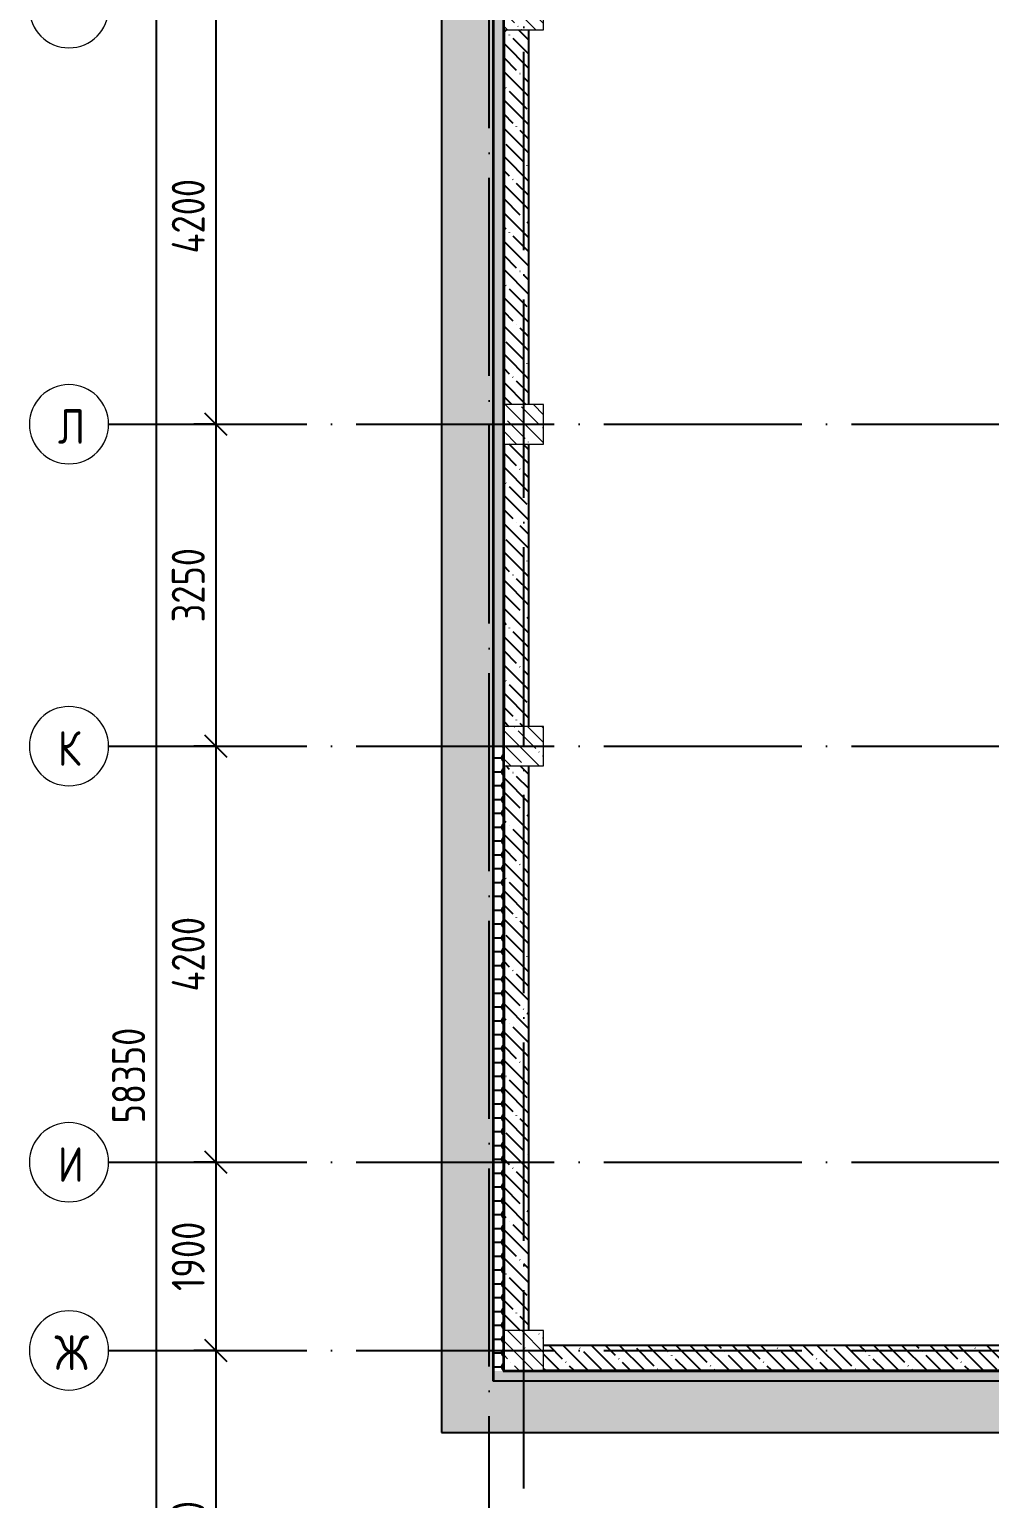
# Model space of a CAD drawing. Header units: millimetres. Extents: x -68946 to 690821, y -552984 to 293768.
# Drawn here: x 75505 to 85201, y 139815 to 154647 of the extents above; entities that cross this region are included whole.
import ezdxf

# ---------------------------------------------------------------- set-up
doc = ezdxf.new("R2010")
doc.units = ezdxf.units.MM
doc.linetypes.add('ADSK_Линия сетки', pattern=[2500, 2000, -250, 0, -250])
doc.layers.get('Defpoints').update_dxf_attribs({"color": 250})
for name, color, linetype, lineweight in [('A-ANNO-DIMS', 250, 'Continuous', 9), ('A-DETL-2', 250, 'Continuous', 5), ('A-DETL-GENF-1', 250, 'Continuous', 5), ('A-WALL', 250, 'Continuous', 9), ('A-WALL-1', 250, 'Continuous', 50), ('A-WALL-2', 250, 'Continuous', 5), ('A-WALL-3', 250, 'Continuous', 13), ('I-WALL-1', 250, 'Continuous', 5), ('S-COLS-1', 250, 'Continuous', 5), ('S-COLS-2', 250, 'Continuous', 5), ('Оси', 250, 'Continuous', 9), ('Оси-1', 250, 'ADSK_Линия сетки', 9)]:
    doc.layers.add(name, color=color, linetype=linetype, lineweight=lineweight)
doc.styles.add('GOST Common', font='', dxfattribs={"width": 0.9, "height": 350})
doc.styles.get("Standard").update_dxf_attribs({"font": 'ГОСТ тип А.ttf'})
doc.styles.get('GOST Common').set_extended_font_data('GOST Common')
doc.dimstyles.new('А3', dxfattribs={"dimtxt": 333, "dimasz": 222, "dimexe": 222, "dimexo": 111, "dimgap": 111, "dimtad": 1, "dimtoh": 1, "dimdec": 0, "dimrnd": 0.0015, "dimzin": 0, "dimdsep": 46, "dimtxsty": 'Standard', "dimblk": 'OBLIQUE', "dimcen": 0, "dimclrd": 7, "dimclre": 7, "dimclrt": 7, "dimadec": 0, "dimazin": 0, "dimtfac": 1, "dimtdec": 0, "dimtofl": 0, "dimtmove": 0, "dimatfit": 3, "dimfxl": 1, "dimtolj": 1, "dimtzin": 0, "dimarcsym": 0})
pattern_1 = [(135, (10997.54, 114885.93), (-142.5612, -142.5612), []), (135, (11140.1, 114885.93), (-142.5612, -142.5612), [252.016, -50.403, 3.353, -47.05])]
pattern_2 = [(0, (10997.54, 114885.926), (120.968, 69.841), [80.645, -161.29]), (120, (10997.54, 114885.926), (-120.96808, 69.84086), [80.645, -161.29]), (60, (10997.54, 114885.926), (-8e-05, 139.68186), [0, -161.29, 80.645, 0])]

# ---------------------------------------------------------------- blocks, each defined once
blk = doc.blocks.new('BSC_Колонна _Прямоугольная - 400x400-V24-АР1_Кладочный план подвала_ Блок 2_ 3')
at = {"layer": 'S-COLS-2'}
h = blk.add_hatch(dxfattribs=at)
h.set_pattern_fill('FP_36', color=256, style=0, pattern_type=2)
h.set_pattern_definition([(135, (-69500, -32524.97), (-142.5612, -142.5612), []), (135, (-69357.44, -32524.97), (-142.5612, -142.5612), [252.016, -50.403, 3.353, -47.05])])
h.paths.add_polyline_path([(-200, -200), (200, -200), (200, 200), (-200, 200)])
at = {"layer": 'S-COLS-1'}
for p, q in [((200, 200), (-200, 200)), ((-200, 200), (-200, -200)), ((200, -200), (200, 200)), ((-200, -200), (200, -200))]:
    blk.add_line(p, q, dxfattribs=at)
blk = doc.blocks.new('BSC_Колонна _Прямоугольная - 400x400-V25-АР1_Кладочный план подвала_ Блок 2_ 3')
at = {"layer": 'S-COLS-2'}
h = blk.add_hatch(dxfattribs=at)
h.set_pattern_fill('FP_37', color=256, style=0, pattern_type=2)
h.set_pattern_definition([(135, (-69500, -35775), (-142.5612, -142.5612), []), (135, (-69357.44, -35775), (-142.5612, -142.5612), [252.016, -50.403, 3.353, -47.05])])
h.paths.add_polyline_path([(-200, -200), (200, -200), (200, 200), (-200, 200)])
at = {"layer": 'S-COLS-1'}
for p, q in [((200, 200), (-200, 200)), ((-200, 200), (-200, -200)), ((200, -200), (200, 200)), ((-200, -200), (200, -200))]:
    blk.add_line(p, q, dxfattribs=at)
blk = doc.blocks.new('BSC_Колонна _Прямоугольная - 400x400-V29-АР1_Кладочный план подвала_ Блок 2_ 3')
at = {"layer": 'S-COLS-2'}
h = blk.add_hatch(dxfattribs=at)
h.set_pattern_fill('FP_41', color=256, style=0, pattern_type=2)
h.set_pattern_definition([(135, (-69500, -39955), (-142.5619, -142.5619), []), (135, (-69357.44, -39955), (-142.5619, -142.5619), [252.016, -50.403, 3.353, -47.05])])
h.paths.add_polyline_path([(-200, -200), (200, -200), (200, 200), (-200, 200)])
at = {"layer": 'S-COLS-1'}
for p, q in [((200, 200), (-200, 200)), ((-200, 200), (-200, -200)), ((200, -200), (200, 200)), ((-200, -200), (200, -200))]:
    blk.add_line(p, q, dxfattribs=at)
blk = doc.blocks.new('BSC_Колонна _Прямоугольная - 400x400-V40-АР1_Кладочный план подвала_ Блок 2_ 3')
at = {"layer": 'S-COLS-2'}
h = blk.add_hatch(dxfattribs=at)
h.set_pattern_fill('FP_52', color=256, style=0, pattern_type=2)
h.set_pattern_definition([(135, (-69500, -26425), (-142.5612, -142.5612), []), (135, (-69357.44, -26425), (-142.5612, -142.5612), [252.016, -50.403, 3.353, -47.05])])
h.paths.add_polyline_path([(-200, -200), (200, -200), (200, 200), (-200, 200)])
at = {"layer": 'S-COLS-1'}
for p, q in [((200, 200), (-200, 200)), ((-200, 200), (-200, -200)), ((200, -200), (200, 200)), ((-200, -200), (200, -200))]:
    blk.add_line(p, q, dxfattribs=at)
blk = doc.blocks.new('Ось сетки - Круг_Ø8 мм-39983606-АР1_Кладочный план подвала_ Блок 2_ 3')
at = {"layer": 'Оси'}
for start, end in [(360, 180), (180, 360)]:
    blk.add_arc((0, 0), 4, start, end, dxfattribs=at)
blk = doc.blocks.new('_Oblique')
at = {"color": 0, "linetype": 'ByBlock', "lineweight": -2}
blk.add_line((-0.5, -0.5), (0.5, 0.5), dxfattribs=at)
blk = doc.blocks.new('*D5222')
at = {"layer": 'A-ANNO-DIMS', "color": 7, "lineweight": -2, "transparency": 16777216}
for p, q in [((77376, 154861), (77165, 154861)), ((77387, 154861), (77387, 150661)), ((77376, 150661), (77165, 150661))]:
    blk.add_line(p, q, dxfattribs=at)
at = {"layer": 'Defpoints', "color": 0, "lineweight": 30, "transparency": 16777216}
for p in [(77487, 154861), (77387, 150661), (77487, 150661)]:
    blk.add_point(p, dxfattribs=at)
at = {"layer": 'A-ANNO-DIMS', "color": 7, "lineweight": -2, "transparency": 16777216, "xscale": 222, "yscale": 222, "zscale": 222}
for p, rotation in [((77387, 154861), 90), ((77387, 150661), 270)]:
    blk.add_blockref('_Oblique', p, dxfattribs=dict(at, rotation=rotation))
at = {"layer": 'A-ANNO-DIMS', "color": 7, "lineweight": -2, "transparency": 16777216, "insert": (77109, 152761), "char_height": 333, "width": 2.57, "attachment_point": 5, "rotation": 90}
blk.add_mtext('\\A1;4200', dxfattribs=at)
blk = doc.blocks.new('*D5223')
at = {"layer": 'A-ANNO-DIMS', "color": 7, "lineweight": -2, "transparency": 16777216}
for p, q in [((77376, 150661), (77165, 150661)), ((77387, 150661), (77387, 147411)), ((77376, 147411), (77165, 147411))]:
    blk.add_line(p, q, dxfattribs=at)
at = {"layer": 'Defpoints', "color": 0, "lineweight": 30, "transparency": 16777216}
for p in [(77487, 150661), (77387, 147411), (77487, 147411)]:
    blk.add_point(p, dxfattribs=at)
at = {"layer": 'A-ANNO-DIMS', "color": 7, "lineweight": -2, "transparency": 16777216, "xscale": 222, "yscale": 222, "zscale": 222}
for p, rotation in [((77387, 150661), 90), ((77387, 147411), 270)]:
    blk.add_blockref('_Oblique', p, dxfattribs=dict(at, rotation=rotation))
at = {"layer": 'A-ANNO-DIMS', "color": 7, "lineweight": -2, "transparency": 16777216, "insert": (77109, 149036), "char_height": 333, "width": 2.48, "attachment_point": 5, "rotation": 90}
blk.add_mtext('\\A1;3250', dxfattribs=at)
blk = doc.blocks.new('*D5224')
at = {"layer": 'A-ANNO-DIMS', "color": 7, "lineweight": -2, "transparency": 16777216}
for p, q in [((77376, 147411), (77165, 147411)), ((77387, 147411), (77387, 143211)), ((77376, 143211), (77165, 143211))]:
    blk.add_line(p, q, dxfattribs=at)
at = {"layer": 'Defpoints', "color": 0, "lineweight": 30, "transparency": 16777216}
for p in [(77487, 147411), (77387, 143211), (77487, 143211)]:
    blk.add_point(p, dxfattribs=at)
at = {"layer": 'A-ANNO-DIMS', "color": 7, "lineweight": -2, "transparency": 16777216, "xscale": 222, "yscale": 222, "zscale": 222}
for p, rotation in [((77387, 147411), 90), ((77387, 143211), 270)]:
    blk.add_blockref('_Oblique', p, dxfattribs=dict(at, rotation=rotation))
at = {"layer": 'A-ANNO-DIMS', "color": 7, "lineweight": -2, "transparency": 16777216, "insert": (77109, 145311), "char_height": 333, "width": 2.57, "attachment_point": 5, "rotation": 90}
blk.add_mtext('\\A1;4200', dxfattribs=at)
blk = doc.blocks.new('*D5225')
at = {"layer": 'A-ANNO-DIMS', "color": 7, "lineweight": -2, "transparency": 16777216}
for p, q in [((77376, 143211), (77165, 143211)), ((77387, 143211), (77387, 141311)), ((77376, 141311), (77165, 141311))]:
    blk.add_line(p, q, dxfattribs=at)
at = {"layer": 'Defpoints', "color": 0, "lineweight": 30, "transparency": 16777216}
for p in [(77487, 143211), (77387, 141311), (77487, 141311)]:
    blk.add_point(p, dxfattribs=at)
at = {"layer": 'A-ANNO-DIMS', "color": 7, "lineweight": -2, "transparency": 16777216, "xscale": 222, "yscale": 222, "zscale": 222}
for p, rotation in [((77387, 143211), 90), ((77387, 141311), 270)]:
    blk.add_blockref('_Oblique', p, dxfattribs=dict(at, rotation=rotation))
at = {"layer": 'A-ANNO-DIMS', "color": 7, "lineweight": -2, "transparency": 16777216, "insert": (77109, 142261), "char_height": 333, "width": 2.3, "attachment_point": 5, "rotation": 90}
blk.add_mtext('\\A1;1900', dxfattribs=at)
blk = doc.blocks.new('*D5226')
at = {"layer": 'A-ANNO-DIMS', "color": 7, "lineweight": -2, "transparency": 16777216}
for p, q in [((77376, 141311), (77165, 141311)), ((77387, 141311), (77387, 137511)), ((77376, 137511), (77165, 137511))]:
    blk.add_line(p, q, dxfattribs=at)
at = {"layer": 'Defpoints', "color": 0, "lineweight": 30, "transparency": 16777216}
for p in [(77487, 141311), (77387, 137511), (77487, 137511)]:
    blk.add_point(p, dxfattribs=at)
at = {"layer": 'A-ANNO-DIMS', "color": 7, "lineweight": -2, "transparency": 16777216, "xscale": 222, "yscale": 222, "zscale": 222}
for p, rotation in [((77387, 141311), 90), ((77387, 137511), 270)]:
    blk.add_blockref('_Oblique', p, dxfattribs=dict(at, rotation=rotation))
at = {"layer": 'A-ANNO-DIMS', "color": 7, "lineweight": -2, "transparency": 16777216, "insert": (77109, 139411), "char_height": 333, "width": 2.48, "attachment_point": 5, "rotation": 90}
blk.add_mtext('\\A1;3800', dxfattribs=at)
blk = doc.blocks.new('*D5164')
at = {"layer": 'A-ANNO-DIMS', "color": 7, "lineweight": -2, "transparency": 16777216}
for p, q in [((76773, 173261), (76562, 173261)), ((76784, 173261), (76784, 114911)), ((76773, 114911), (76562, 114911))]:
    blk.add_line(p, q, dxfattribs=at)
at = {"layer": 'Defpoints', "color": 0, "lineweight": 30, "transparency": 16777216}
for p in [(76884, 173261), (76784, 114911), (76884, 114911)]:
    blk.add_point(p, dxfattribs=at)
at = {"layer": 'A-ANNO-DIMS', "color": 7, "lineweight": -2, "transparency": 16777216, "xscale": 222, "yscale": 222, "zscale": 222}
for p, rotation in [((76784, 173261), 90), ((76784, 114911), 270)]:
    blk.add_blockref('_Oblique', p, dxfattribs=dict(at, rotation=rotation))
at = {"layer": 'A-ANNO-DIMS', "color": 7, "lineweight": -2, "transparency": 16777216, "insert": (76507, 144086), "char_height": 333, "width": 3.1, "attachment_point": 5, "rotation": 90}
blk.add_mtext('\\A1;58350', dxfattribs=at)

msp = doc.modelspace()

# ---------------------------------------------------------------- hatches: boundary and pattern name
at = {"layer": 'A-DETL-GENF-1', "lineweight": -2}
h = msp.add_hatch(dxfattribs=at)
h.set_pattern_fill('FP_124', color=256, style=0, pattern_type=2)
h.set_pattern_definition([(135, (11421.8, 114885.93), (-424.26407, 3e-14), [600, 0, 0, 0]), (45, (10997.54, 114885.93), (-424.26407, 0), [600, 0, 0, 0]), (45, (10997.54, 115098.06), (-424.26407, 0), [150, -450]), (135, (11315.74, 115204.12), (-424.26407, 3e-14), [150, -450]), (45, (11315.74, 114992), (-424.26407, 0), [150, -450]), (135, (11209.67, 114885.93), (-424.26407, 3e-14), [150, -450])])
h.paths.add_polyline_path([(164577.5167, 114080.9267), (164577.5167, 174490.9262), (146867.5374, 174490.9262), (146867.5253, 174090.9262), (132367.5473, 174090.9262), (132367.5473, 172390.9267), (129627.538, 172390.9267), (129627.538, 174090.9262), (120727.5383, 174090.9262), (120727.5383, 174490.9262), (87962.538, 174490.9262), (87962.538, 174090.9267), (84292.5374, 174090.9267), (84292.5374, 171140.9262), (81177.5374, 171140.9262), (81177.5374, 174090.9267), (78864.3215, 174090.9267), (78864.3215, 173570.9267), (80657.5374, 173570.9267), (80657.5374, 170620.9262), (84812.5374, 170620.9262), (84812.5374, 173570.9267), (88482.538, 173570.9267), (88482.538, 173970.9262), (120207.5383, 173970.9262), (120207.5383, 173570.9262), (129107.538, 173570.9262), (129107.538, 171870.9267), (132887.5473, 171870.9267), (132887.5473, 173570.9262), (147387.5374, 173570.9262), (147387.5374, 173970.9262), (164057.5167, 173970.9262), (164057.5167, 114600.9267), (147387.5977, 114600.9267), (147387.5977, 127320.9262), (136557.5374, 127320.9262), (136557.5374, 124800.9267), (124737.538, 124800.9267), (124737.538, 133800.9262), (115587.538, 133800.9262), (115587.538, 141000.9267), (80187.5374, 141000.9267), (80187.5374, 158100.9262), (78864.3215, 158100.9262), (78864.3215, 157580.9262), (79667.5374, 157580.9262), (79667.5374, 140480.9267), (115067.538, 140480.9267), (115067.538, 133280.9262), (124217.538, 133280.9262), (124217.538, 124280.9267), (137077.5374, 124280.9267), (137077.5374, 126800.9262), (146867.5977, 126800.9262), (146867.5977, 114080.9267), (159660.2072, 114080.9267)])
at = {"layer": 'A-WALL', "lineweight": -2}
for points in [[(80289.5374, 147405.9256), (80297.5374, 147405.9256), (80297.5374, 158202.9262), (80289.5374, 158202.9262), (80289.5374, 151279.9155)], [(80289.5374, 141110.9267), (80297.5374, 141110.9267), (80297.5374, 147405.9256), (80289.5374, 147405.9256), (80289.5374, 141510.9262)], [(115589.538, 141102.9267), (115689.538, 141102.9267), (115689.538, 141110.9267), (80289.5374, 141110.9262), (80289.5374, 141102.9267), (115587.538, 141102.9267)]]:
    msp.add_hatch(color=256, dxfattribs=at).paths.add_polyline_path(points)
at = {"layer": 'A-WALL-2', "lineweight": -2}
h = msp.add_hatch(dxfattribs=at)
h.set_pattern_fill('FP_3', color=256, style=0, pattern_type=2)
h.set_pattern_definition(pattern_2)
h.paths.add_polyline_path([(80289.5374, 147405.9256), (80289.5374, 158102.9262), (80189.5374, 158102.9262), (80189.5374, 147405.9256)])
h = msp.add_hatch(dxfattribs=at)
h.set_pattern_fill('FP_3', color=256, style=0, pattern_type=2)
h.set_pattern_definition(pattern_2)
h.paths.add_polyline_path([(80187.5374, 141102.9267), (80289.5374, 141102.9267), (80289.5374, 147405.9256), (80189.5374, 147405.9256), (80189.5374, 141110.9267), (80187.5374, 141110.9267)])
h = msp.add_hatch(dxfattribs=at)
h.set_pattern_fill('FP_3', color=256, style=0, pattern_type=2)
h.set_pattern_definition(pattern_2)
h.paths.add_polyline_path([(115589.538, 141002.9267), (115589.538, 141102.9267), (80189.5374, 141102.9267), (80189.5374, 141002.9267), (115587.538, 141002.9267)])
at = {"layer": 'I-WALL-1', "lineweight": -2}
h = msp.add_hatch(dxfattribs=at)
h.set_pattern_fill('FP_1', color=256, style=0, pattern_type=2)
h.set_pattern_definition(pattern_1)
h.paths.add_polyline_path([(80547.5374, 150860.9262), (80547.5374, 154640.9267), (80297.5374, 154640.9267), (80297.5374, 150860.9262)])
h = msp.add_hatch(dxfattribs=at)
h.set_pattern_fill('FP_1', color=256, style=0, pattern_type=2)
h.set_pattern_definition(pattern_1)
h.paths.add_polyline_path([(80547.5374, 147610.8934), (80547.5374, 150460.9262), (80297.5374, 150460.9262), (80297.5374, 147610.8934)])
h = msp.add_hatch(dxfattribs=at)
h.set_pattern_fill('FP_1', color=256, style=0, pattern_type=2)
h.set_pattern_definition(pattern_1)
h.paths.add_polyline_path([(80547.5374, 141510.9262), (80547.5374, 147210.8934), (80297.5374, 147210.8934), (80297.5374, 141510.9262)])
h = msp.add_hatch(dxfattribs=at)
h.set_pattern_fill('FP_1', color=256, style=0, pattern_type=2)
h.set_pattern_definition(pattern_1)
h.paths.add_polyline_path([(85597.5374, 141110.9267), (85597.5374, 141360.9267), (80697.5374, 141360.9267), (80697.5374, 141110.9267)])

# ---------------------------------------------------------------- linework, layer by layer
at = {"layer": 'A-DETL-2', "lineweight": -2}
for p, q in [((80187.5374, 141000.9267), (80187.5374, 158100.9262)), ((79667.5374, 157580.9262), (79667.5374, 140480.9267)), ((115587.538, 141000.9267), (80187.5374, 141000.9267)), ((79667.5374, 140480.9267), (115067.538, 140480.9267))]:
    msp.add_line(p, q, dxfattribs=at)
at = {"layer": 'A-WALL-1', "lineweight": -2}
for p, q in [((80297.5374, 154640.9267), (80297.5374, 150860.9262)), ((80547.5374, 150860.9262), (80547.5374, 154640.9267)), ((80297.5374, 150460.9262), (80297.5374, 147610.8934)), ((80547.5374, 147610.8934), (80547.5374, 150460.9262)), ((80297.5374, 147210.8934), (80297.5374, 141510.9262)), ((80547.5374, 141510.9262), (80547.5374, 147210.8934)), ((85597.5374, 141360.9267), (80697.5374, 141360.9267)), ((80697.5374, 141110.9267), (85597.5374, 141110.9267))]:
    msp.add_line(p, q, dxfattribs=at)
at = {"layer": 'A-WALL-2', "lineweight": -2}
for p, q in [((80189.5374, 158102.9262), (80189.5374, 141000.9267)), ((80189.5374, 141102.9267), (80187.5374, 141102.9267)), ((80187.5374, 141002.9267), (115589.538, 141002.9267))]:
    msp.add_line(p, q, dxfattribs=at)
at = {"layer": 'A-WALL-3', "lineweight": -2}
for p, q in [((80289.5374, 158202.9262), (80289.5374, 141102.9267)), ((80289.5374, 141102.9267), (115689.538, 141102.9267))]:
    msp.add_line(p, q, dxfattribs=at)
at = {"layer": 'Оси-1', "lineweight": -2}
for p, q in [((80147.5374, 111147.0862), (80147.5374, 176087.9307)), ((80497.5374, 112417.0862), (80497.5374, 174817.9307)), ((76304.6994, 150660.9262), (165452.1084, 150660.9262)), ((76304.6994, 147410.9266), (166722.1084, 147410.9266)), ((76304.6994, 143210.9266), (166722.1084, 143210.9266)), ((76304.6994, 141310.9262), (165452.1084, 141310.9262))]:
    msp.add_line(p, q, dxfattribs=at)

# ---------------------------------------------------------------- block references
at = {"layer": 'S-COLS-1', "lineweight": -2}
for name, p in [('BSC_Колонна _Прямоугольная - 400x400-V29-АР1_Кладочный план подвала_ Блок 2_ 3', (80497.5374, 154840.9267)), ('BSC_Колонна _Прямоугольная - 400x400-V25-АР1_Кладочный план подвала_ Блок 2_ 3', (80497.5374, 150660.9262)), ('BSC_Колонна _Прямоугольная - 400x400-V24-АР1_Кладочный план подвала_ Блок 2_ 3', (80497.5374, 147410.8934)), ('BSC_Колонна _Прямоугольная - 400x400-V40-АР1_Кладочный план подвала_ Блок 2_ 3', (80497.5374, 141310.9262))]:
    msp.add_blockref(name, p, dxfattribs=at)
at = {"layer": 'Оси', "lineweight": -2, "xscale": 99.99999999999993, "yscale": 99.99999999999993, "zscale": 99.99999999999993, "rotation": 269.9999999999994}
for p in [(75904.6994, 154860.9262), (75904.6994, 150660.9262), (75904.6994, 147410.9266), (75904.6994, 143210.9266), (75904.6994, 141310.9262)]:
    msp.add_blockref('Ось сетки - Круг_Ø8 мм-39983606-АР1_Кладочный план подвала_ Блок 2_ 3', p, dxfattribs=at)

# ---------------------------------------------------------------- texts
at = {"layer": 'Оси', "lineweight": -2, "char_height": 350, "attachment_point": 1, "style": 'GOST Common'}
for s, insert, width in [('\\fGOST Common|b0|i0|c204|p34|;\\W.9;Л', (75794.0766, 150813.5131), 303.037875), ('\\fGOST Common|b0|i0|c204|p34|;\\W.9;К', (75791.3766, 147563.5135), 310.253062), ('\\fGOST Common|b0|i0|c204|p34|;\\W.9;И', (75791.3766, 143363.5135), 310.253062), ('\\fGOST Common|b0|i0|c204|p34|;\\W.9;Ж', (75758.5266, 141463.5131), 389.620125)]:
    msp.add_mtext(s, dxfattribs=dict(at, insert=insert, width=width))

# ---------------------------------------------------------------- dimensions: what is measured, and where the dimension line sits
at = {"layer": 'A-ANNO-DIMS', "lineweight": -2}
for base, p1, p2, picture, middle in [((76784.2803, 114910.9262), (76884.2652, 173260.9262), (76884.2652, 114910.9262), '*D5164', (76506.7803, 144085.9262)), ((77386.555, 150660.9262), (77486.5399, 154860.9262), (77486.5399, 150660.9262), '*D5222', (77109.055, 152760.9262)), ((77386.555, 147410.9266), (77486.5399, 150660.9262), (77486.5399, 147410.9266), '*D5223', (77109.055, 149035.9264)), ((77386.555, 143210.9266), (77486.5399, 147410.9266), (77486.5399, 143210.9266), '*D5224', (77109.055, 145310.9266)), ((77386.555, 141310.9262), (77486.5399, 143210.9266), (77486.5399, 141310.9262), '*D5225', (77109.055, 142260.9264)), ((77386.555, 137510.9262), (77486.5399, 141310.9262), (77486.5399, 137510.9262), '*D5226', (77109.055, 139410.9262))]:
    dim = msp.add_linear_dim(base=base, p1=p1, p2=p2, angle=90, dimstyle='А3', dxfattribs=at)
    dim.commit()
    dim.dimension.update_dxf_attribs({"geometry": picture, "text_midpoint": middle})

doc.saveas('drawing.dxf')
